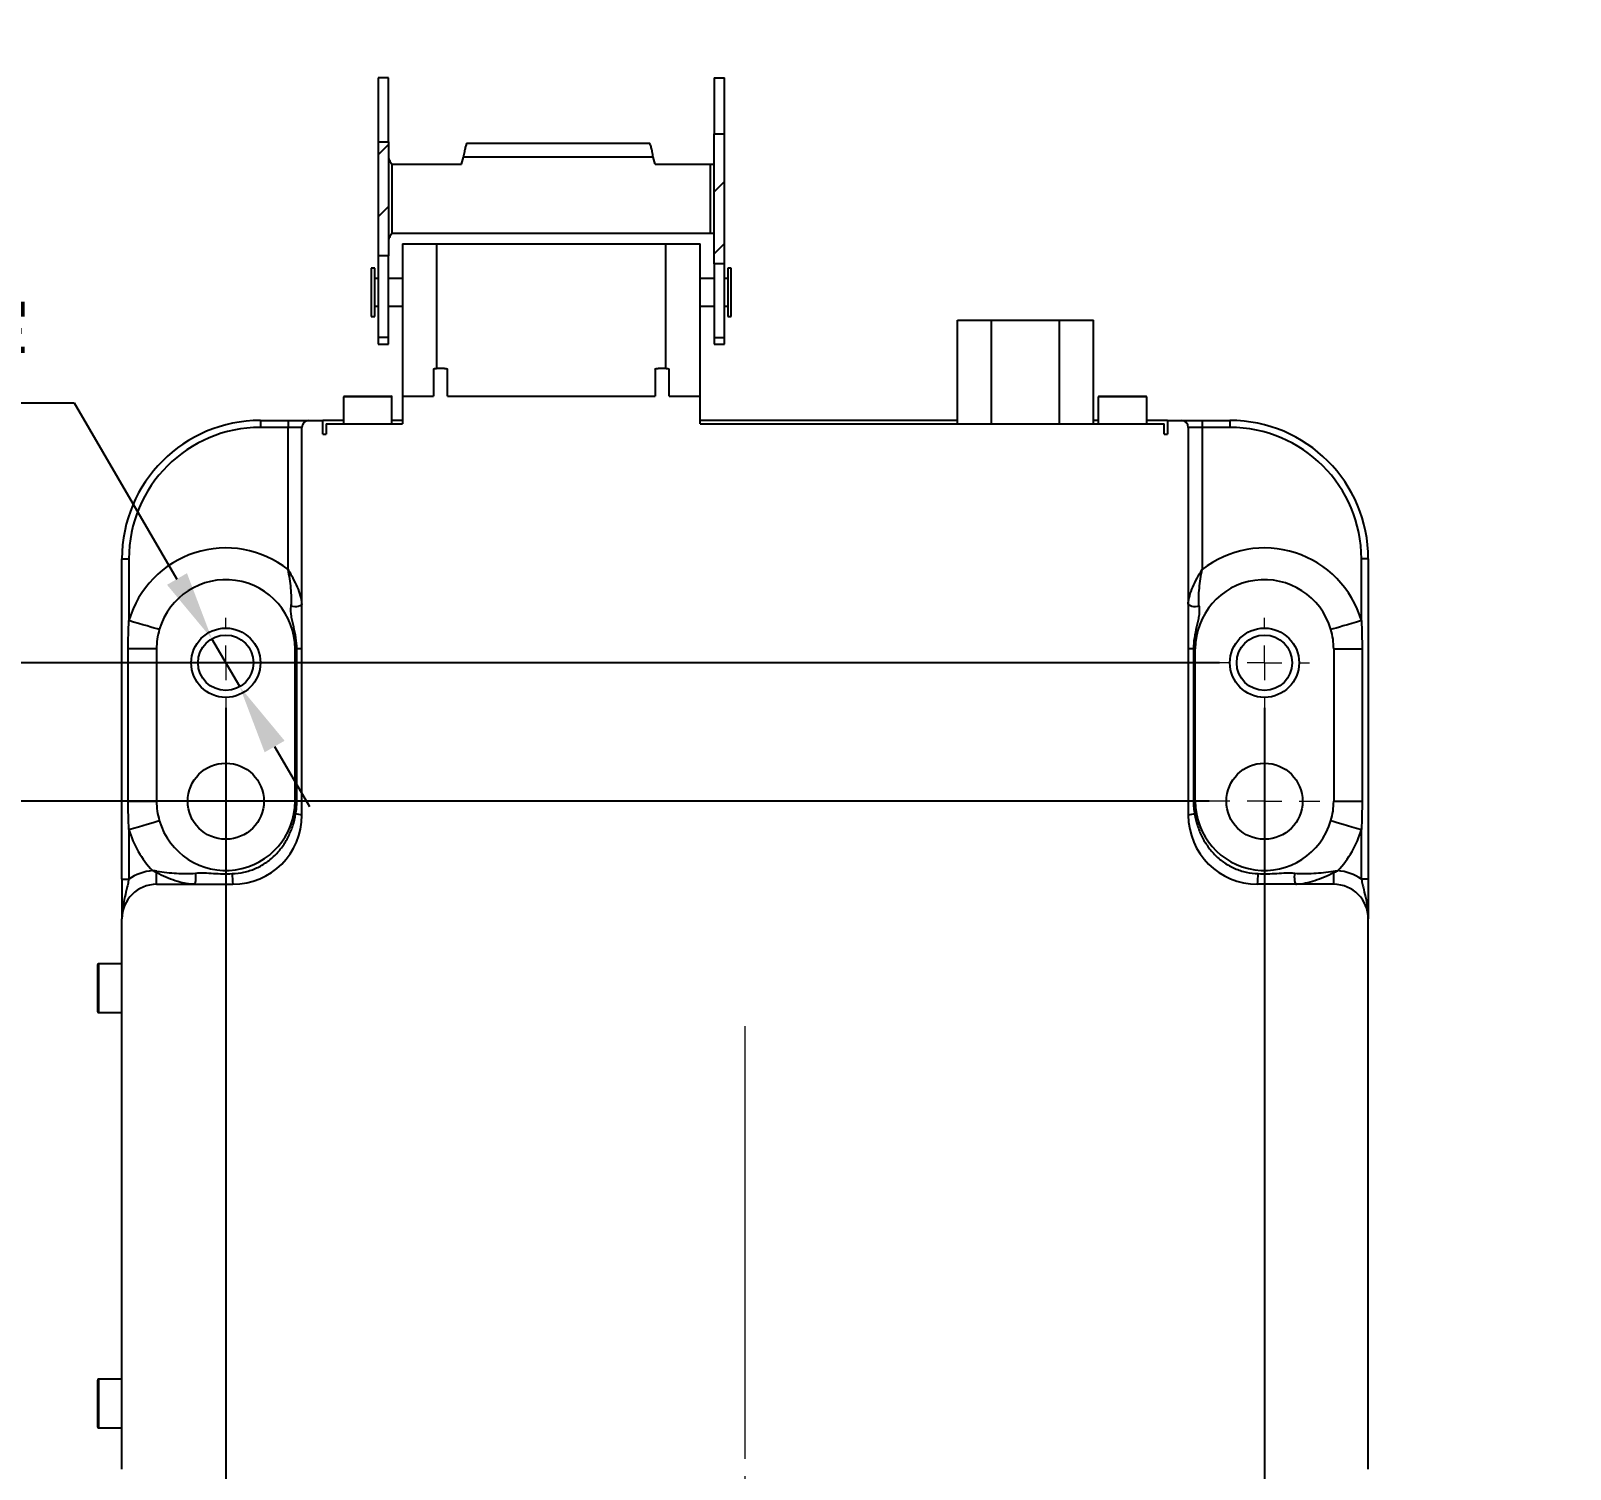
# Model space of a CAD drawing. Header units: inches. Extents: x 205 to 4949, y 179 to 2281.
# Drawn here: x 4439.1 to 4661.5, y 1083.8 to 1291.5 of the extents above; entities that cross this region are included whole.
import ezdxf

# ---------------------------------------------------------------- set-up
doc = ezdxf.new("R2010")
doc.units = ezdxf.units.IN
doc.header["$MEASUREMENT"] = 0
doc.layers.add('5', color=7, linetype='Continuous', lineweight=0)
doc.styles.get("Standard").update_dxf_attribs({"font": ''})
doc.styles.get('Standard').set_extended_font_data('SimSun')
doc.dimstyles.new('ISO-25', dxfattribs={"dimtxt": 2.5, "dimasz": 2.5, "dimexe": 1.25, "dimexo": 0.625, "dimtad": 1, "dimtxsty": 'Standard', "dimcen": 2.5, "dimadec": 0, "dimazin": 0, "dimtfac": 1, "dimtmove": 0, "dimatfit": 3, "dimfxl": 1, "dimarcsym": 0})
pattern_1 = [(45, (4272.553, 275.6115), (-4.490117, 4.490117), [])]

# ---------------------------------------------------------------- blocks, each defined once
blk = doc.blocks.new('*D60')
at = {"color": 0, "lineweight": -2}
for p, q in [((4400.64, 1397.06), (4405.11, 1406)), ((4396.18, 1388.11), (4382.11, 1359.92)), ((4355.44, 1306.49), (4377.65, 1350.98)), ((4308.26, 1306.49), (4355.44, 1306.49))]:
    blk.add_line(p, q, dxfattribs=at)
at = {"color": 0}
for points in [[(4399.15, 1397.8), (4402.13, 1396.31), (4396.18, 1388.11)], [(4379.14, 1350.23), (4376.15, 1351.72), (4382.11, 1359.92)]]:
    blk.add_solid(points, dxfattribs=at)
at = {"layer": 'Defpoints', "color": 0}
for p in [(4396.18, 1388.11), (4382.11, 1359.92)]:
    blk.add_point(p, dxfattribs=at)
at = {"color": 0, "insert": (4308.26, 1318.4), "char_height": 40, "attachment_point": 1}
blk.add_mtext('\\fSimSun|b1|i0|c134|p34;\\H0.25x;φ31.50', dxfattribs=at)
blk = doc.blocks.new('*D63')
at = {"color": 0, "lineweight": -2}
for p, q in [((4391.81, 1370.61), (4384.44, 1377.37)), ((4399.18, 1363.85), (4402.28, 1361.01)), ((4451.26, 1316.09), (4409.65, 1354.25)), ((4501.37, 1316.09), (4451.26, 1316.09))]:
    blk.add_line(p, q, dxfattribs=at)
at = {"color": 0}
for points in [[(4390.69, 1369.38), (4392.94, 1371.84), (4399.18, 1363.85)], [(4410.77, 1355.48), (4408.52, 1353.02), (4402.28, 1361.01)]]:
    blk.add_solid(points, dxfattribs=at)
at = {"layer": 'Defpoints', "color": 0}
for p in [(4399.18, 1363.85), (4402.28, 1361.01)]:
    blk.add_point(p, dxfattribs=at)
at = {"color": 0, "insert": (4452.79, 1327.61), "char_height": 40, "attachment_point": 1}
blk.add_mtext('{\\fSimSun|b1|i0|c134|p2;\\H0.25x;4-M5\\fSimSun|b0|i0|c134|p0;×\\fSimSun|b1|i0|c134|p2;8}', dxfattribs=at)
blk = doc.blocks.new('*D66')
at = {"color": 0, "lineweight": -2}
for p, q in [((4467.31, 1193.76), (4467.31, 988.13)), ((4617.31, 1193.76), (4617.31, 988.13)), ((4477.31, 990.13), (4607.31, 990.13))]:
    blk.add_line(p, q, dxfattribs=at)
at = {"color": 0}
for points in [[(4477.31, 991.8), (4477.31, 988.47), (4467.31, 990.13)], [(4607.31, 988.47), (4607.31, 991.8), (4617.31, 990.13)]]:
    blk.add_solid(points, dxfattribs=at)
at = {"layer": 'Defpoints', "color": 0}
for p in [(4467.31, 1193.76), (4617.31, 1193.76), (4617.31, 990.13)]:
    blk.add_point(p, dxfattribs=at)
at = {"color": 0, "insert": (4542.31, 1001.66), "char_height": 40, "attachment_point": 2}
blk.add_mtext('{\\fSimSun|b1|i0|c134|p2;\\H0.25x;150}', dxfattribs=at)
blk = doc.blocks.new('*D67')
at = {"color": 0, "lineweight": -2}
for p, q in [((4609.31, 1180.26), (4414.81, 1180.26)), ((4416.81, 1170.26), (4416.81, 1040.26)), ((4609.31, 1030.26), (4414.81, 1030.26))]:
    blk.add_line(p, q, dxfattribs=at)
at = {"color": 0}
for points in [[(4418.48, 1170.26), (4415.14, 1170.26), (4416.81, 1180.26)], [(4415.14, 1040.26), (4418.48, 1040.26), (4416.81, 1030.26)]]:
    blk.add_solid(points, dxfattribs=at)
at = {"layer": 'Defpoints', "color": 0}
for p in [(4609.31, 1180.26), (4416.81, 1030.26), (4609.31, 1030.26)]:
    blk.add_point(p, dxfattribs=at)
at = {"color": 0, "insert": (4405.29, 1105.26), "char_height": 40, "attachment_point": 2, "rotation": 90}
blk.add_mtext('{\\fSimSun|b1|i0|c134|p2;\\H0.25x;150}', dxfattribs=at)
blk = doc.blocks.new('*D68')
at = {"color": 0, "lineweight": -2}
for p, q in [((4610.81, 1200.26), (4390.81, 1200.26)), ((4392.81, 1190.26), (4392.81, 1090.26)), ((4484.81, 1080.26), (4390.81, 1080.26))]:
    blk.add_line(p, q, dxfattribs=at)
at = {"color": 0}
for points in [[(4394.48, 1190.26), (4391.14, 1190.26), (4392.81, 1200.26)], [(4391.14, 1090.26), (4394.48, 1090.26), (4392.81, 1080.26)]]:
    blk.add_solid(points, dxfattribs=at)
at = {"layer": 'Defpoints', "color": 0}
for p in [(4610.81, 1200.26), (4392.81, 1080.26), (4484.81, 1080.26)]:
    blk.add_point(p, dxfattribs=at)
at = {"color": 0, "insert": (4381.29, 1140.26), "char_height": 40, "attachment_point": 2, "rotation": 90}
blk.add_mtext('{\\fSimSun|b1|i0|c134|p2;\\H0.25x;120}', dxfattribs=at)
blk = doc.blocks.new('*D69')
at = {"color": 0, "lineweight": -2}
for p, q in [((4360.83, 1237.81), (4445.43, 1237.81)), ((4445.43, 1237.81), (4460.26, 1212.36)), ((4469.32, 1196.81), (4465.3, 1203.72)), ((4474.36, 1188.16), (4479.39, 1179.52))]:
    blk.add_line(p, q, dxfattribs=at)
at = {"color": 0}
for points in [[(4458.82, 1211.52), (4461.7, 1213.2), (4465.3, 1203.72)], [(4475.8, 1189), (4472.92, 1187.33), (4469.32, 1196.81)]]:
    blk.add_solid(points, dxfattribs=at)
at = {"layer": 'Defpoints', "color": 0}
for p in [(4465.3, 1203.72), (4469.32, 1196.81)]:
    blk.add_point(p, dxfattribs=at)
at = {"color": 0, "insert": (4360.83, 1252.35), "char_height": 40, "attachment_point": 1}
blk.add_mtext('{\\fSimSun|b1|i0|c134|p2;\\H0.25x;2-φ8H7 贯穿}', dxfattribs=at)
blk = doc.blocks.new('SW_CENTERMARKSYMBOL_3')
at = {"layer": '5', "color": 0}
for p, q in [((0, 2.5), (0, 28.75)), ((0, 0), (0, 1.25)), ((-2.5, 0), (-28.75, 0)), ((0, 0), (-1.25, 0)), ((0, 0), (0, -1.25)), ((0, 0), (1.25, 0)), ((2.5, 0), (28.75, 0)), ((0, -2.5), (0, -28.75))]:
    blk.add_line(p, q, dxfattribs=at)
blk = doc.blocks.new('SW_CENTERMARKSYMBOL_5')
at = {"layer": '5', "color": 0}
for p, q in [((0, 2.5), (0, 4)), ((0, 0), (0, 1.25)), ((-2.5, 0), (-4, 0)), ((0, 0), (-1.25, 0)), ((0, 0), (0, -1.25)), ((0, 0), (1.25, 0)), ((2.5, 0), (4, 0)), ((0, -2.5), (0, -4))]:
    blk.add_line(p, q, dxfattribs=at)
blk = doc.blocks.new('SW_CENTERMARKSYMBOL_6')
at = {"layer": '5', "color": 0}
for p, q in [((0, 2.5), (0, 3.25)), ((0, 0), (0, 1.25)), ((-2.5, 0), (-3.25, 0)), ((0, 0), (-1.25, 0)), ((0, 0), (0, -1.25)), ((0, 0), (1.25, 0)), ((2.5, 0), (3.25, 0)), ((0, -2.5), (0, -3.25))]:
    blk.add_line(p, q, dxfattribs=at)
blk = doc.blocks.new('SW_CENTERMARKSYMBOL_8')
at = {"layer": '5', "color": 0}
for p, q in [((0, 2.5), (0, 4)), ((0, 0), (0, 1.25)), ((-2.5, 0), (-4, 0)), ((0, 0), (-1.25, 0)), ((0, 0), (0, -1.25)), ((0, 0), (1.25, 0)), ((2.5, 0), (4, 0)), ((0, -2.5), (0, -4))]:
    blk.add_line(p, q, dxfattribs=at)
blk = doc.blocks.new('SW_CENTERMARKSYMBOL_9')
at = {"layer": '5', "color": 0}
for p, q in [((0, 2.5), (0, 3.25)), ((0, 0), (0, 1.25)), ((-2.5, 0), (-3.25, 0)), ((0, 0), (-1.25, 0)), ((0, 0), (0, -1.25)), ((0, 0), (1.25, 0)), ((2.5, 0), (3.25, 0)), ((0, -2.5), (0, -3.25))]:
    blk.add_line(p, q, dxfattribs=at)
blk = doc.blocks.new('SW_CENTERMARKSYMBOL_10')
at = {"layer": '5', "color": 0}
for p, q in [((0, 2.5), (0, 33.75)), ((0, 0), (0, 1.25)), ((-2.5, 0), (-33.75, 0)), ((0, 0), (-1.25, 0)), ((0, 0), (0, -1.25)), ((0, 0), (1.25, 0)), ((2.5, 0), (33.75, 0)), ((0, -2.5), (0, -33.75))]:
    blk.add_line(p, q, dxfattribs=at)
blk = doc.blocks.new('*D72')
at = {"color": 0, "lineweight": -2}
for p, q in [((4484.81, 1080.26), (4390.81, 1080.26)), ((4392.81, 1070.26), (4392.81, 1040.26)), ((4495.39, 1030.26), (4390.81, 1030.26))]:
    blk.add_line(p, q, dxfattribs=at)
at = {"color": 0}
for points in [[(4394.48, 1070.26), (4391.14, 1070.26), (4392.81, 1080.26)], [(4391.14, 1040.26), (4394.48, 1040.26), (4392.81, 1030.26)]]:
    blk.add_solid(points, dxfattribs=at)
at = {"layer": 'Defpoints', "color": 0}
for p in [(4484.81, 1080.26), (4392.81, 1030.26), (4495.39, 1030.26)]:
    blk.add_point(p, dxfattribs=at)
at = {"color": 0, "insert": (4386.29, 1055.26), "char_height": 40, "attachment_point": 5, "rotation": 90}
blk.add_mtext('{\\fSimSun|b1|i0|c134|p2;\\H0.25x;50}', dxfattribs=at)

msp = doc.modelspace()

# ---------------------------------------------------------------- hatches: boundary and pattern name
h = msp.add_hatch()
h.set_pattern_fill('ANSI31', color=256, scale=1.999995, style=0)
h.set_pattern_definition(pattern_1)
h.paths.add_polyline_path([(4539.3271, 1257.8683), (4539.3271, 1276.6639), (4537.8271, 1276.6639), (4537.8271, 1257.8683)], flags=0)
h = msp.add_hatch()
h.set_pattern_fill('ANSI31', color=256, scale=1.999995, style=0)
h.set_pattern_definition(pattern_1)
h.paths.add_polyline_path([(4489.2907, 1275.4881), (4489.2907, 1259.044), (4490.7907, 1259.044), (4490.7907, 1275.4881)], flags=0)

# ---------------------------------------------------------------- linework, layer by layer
for p, q in [((4490.7907, 1284.766), (4489.2907, 1284.766)), ((4489.2907, 1284.766), (4489.2907, 1275.4881)), ((4490.7907, 1275.4881), (4490.7907, 1284.766)), ((4537.8271, 1284.766), (4539.3271, 1284.766)), ((4537.8271, 1284.766), (4537.8271, 1276.6639)), ((4539.3271, 1276.6639), (4539.3271, 1284.766)), ((4537.8271, 1276.6639), (4539.3271, 1276.6639)), ((4537.8271, 1257.8683), (4537.8271, 1276.6639)), ((4539.3271, 1257.8683), (4539.3271, 1276.6639)), ((4489.2907, 1275.4881), (4490.7907, 1275.4881)), ((4489.2907, 1275.4881), (4489.2907, 1259.044)), ((4490.7907, 1275.4881), (4490.7907, 1259.044)), ((4528.4752, 1275.2843), (4502.1791, 1275.2843)), ((4491.3272, 1272.266), (4491.2907, 1272.2871)), ((4491.2907, 1272.2871), (4491.2907, 1262.245)), ((4491.3272, 1272.266), (4501.3272, 1272.266)), ((4501.3272, 1272.266), (4501.6181, 1273.2843)), ((4529.0362, 1273.2843), (4501.6181, 1273.2843)), ((4529.3271, 1272.266), (4529.0362, 1273.2843)), ((4529.3271, 1272.266), (4537.3271, 1272.266)), ((4537.3271, 1272.266), (4537.8271, 1272.266)), ((4537.3271, 1262.2661), (4537.3271, 1272.266)), ((4491.2907, 1262.245), (4491.3272, 1262.2661)), ((4537.3271, 1262.2661), (4491.3272, 1262.2661)), ((4492.809, 1260.7613), (4497.809, 1260.7613)), ((4492.809, 1260.7613), (4492.809, 1238.7613)), ((4497.809, 1260.7613), (4530.8089, 1260.7613)), ((4497.809, 1242.7613), (4497.809, 1260.7613)), ((4530.8089, 1260.7613), (4535.8089, 1260.7613)), ((4530.8089, 1260.7613), (4530.8089, 1242.7613)), ((4535.8089, 1238.7613), (4535.8089, 1260.7613)), ((4537.8271, 1262.2661), (4537.3271, 1262.2661)), ((4490.7907, 1259.044), (4489.2907, 1259.044)), ((4489.2907, 1259.044), (4489.2907, 1247.2661)), ((4490.7907, 1247.2661), (4490.7907, 1259.044)), ((4488.809, 1257.2613), (4488.309, 1257.2613)), ((4488.309, 1257.2613), (4488.309, 1250.2613)), ((4488.809, 1250.2613), (4488.809, 1257.2613)), ((4539.3271, 1257.8683), (4537.8271, 1257.8683)), ((4537.8271, 1257.8683), (4537.8271, 1247.2661)), ((4539.3271, 1247.2661), (4539.3271, 1257.8683)), ((4540.3088, 1257.2613), (4539.8088, 1257.2613)), ((4539.8088, 1257.2613), (4539.8088, 1253.7613)), ((4540.3088, 1253.7613), (4540.3088, 1257.2613)), ((4489.2907, 1255.7613), (4488.809, 1255.7613)), ((4492.809, 1255.7613), (4490.7907, 1255.7613)), ((4537.8271, 1255.7613), (4535.8089, 1255.7613)), ((4539.8088, 1255.7613), (4539.3271, 1255.7613)), ((4488.809, 1251.7613), (4489.2907, 1251.7613)), ((4490.7907, 1251.7613), (4492.809, 1251.7613)), ((4535.8089, 1251.7613), (4537.8271, 1251.7613)), ((4539.3271, 1251.7613), (4539.8088, 1251.7613)), ((4539.8088, 1253.7613), (4539.8088, 1250.2613)), ((4540.3088, 1250.2613), (4540.3088, 1253.7613)), ((4488.309, 1250.2613), (4488.809, 1250.2613)), ((4539.8088, 1250.2613), (4540.3088, 1250.2613)), ((4572.9938, 1234.7613), (4572.9938, 1249.7613)), ((4572.9938, 1249.7613), (4577.9013, 1249.7613)), ((4577.9013, 1234.7613), (4577.9013, 1249.7613)), ((4577.9013, 1249.7613), (4587.7162, 1249.7613)), ((4587.7162, 1234.7613), (4587.7162, 1249.7613)), ((4587.7162, 1249.7613), (4592.6237, 1249.7613)), ((4592.6237, 1234.7613), (4592.6237, 1249.7613)), ((4489.2907, 1247.2661), (4489.2907, 1246.2613)), ((4490.7907, 1247.2661), (4489.2907, 1247.2661)), ((4490.7907, 1246.2613), (4490.7907, 1247.2661)), ((4537.8271, 1247.2661), (4537.8271, 1246.2613)), ((4537.8271, 1247.2661), (4539.3271, 1247.2661)), ((4539.3271, 1246.2613), (4539.3271, 1247.2661)), ((4489.2907, 1246.2613), (4490.7907, 1246.2613)), ((4537.8271, 1246.2613), (4539.3271, 1246.2613)), ((4498.8899, 1242.7613), (4497.728, 1242.7613)), ((4530.8898, 1242.7613), (4529.7279, 1242.7613)), ((4497.2953, 1242.6613), (4497.2953, 1238.7613)), ((4499.3226, 1238.7613), (4499.3226, 1242.6613)), ((4529.2952, 1242.6613), (4529.2952, 1238.7613)), ((4531.3225, 1238.7613), (4531.3225, 1242.6613)), ((4484.309, 1238.6613), (4484.309, 1234.7613)), ((4491.309, 1238.6613), (4484.309, 1238.6613)), ((4484.409, 1238.7613), (4491.209, 1238.7613)), ((4491.309, 1234.7613), (4491.309, 1238.6613)), ((4492.809, 1238.7613), (4492.809, 1234.7613)), ((4492.809, 1238.7613), (4497.2953, 1238.7613)), ((4499.3226, 1238.7613), (4529.2952, 1238.7613)), ((4531.3225, 1238.7613), (4535.8089, 1238.7613)), ((4535.8089, 1234.7613), (4535.8089, 1238.7613)), ((4593.3087, 1238.6613), (4593.3087, 1234.7613)), ((4600.3087, 1238.6613), (4593.3087, 1238.6613)), ((4593.4087, 1238.7613), (4600.2087, 1238.7613)), ((4600.3087, 1234.7613), (4600.3087, 1238.6613)), ((4472.309, 1235.2613), (4476.309, 1235.2613)), ((4472.309, 1235.2613), (4472.309, 1234.2613)), ((4476.309, 1234.2613), (4472.309, 1234.2613)), ((4476.309, 1235.2613), (4479.309, 1235.2613)), ((4476.309, 1235.2613), (4476.309, 1234.2613)), ((4478.309, 1234.2613), (4476.309, 1234.2613)), ((4476.309, 1213.7353), (4476.309, 1234.2613)), ((4478.309, 1178.2615), (4478.309, 1234.2613)), ((4479.309, 1235.2613), (4481.309, 1235.2613)), ((4481.309, 1233.2613), (4481.309, 1235.2613)), ((4484.309, 1235.2613), (4481.309, 1235.2613)), ((4481.809, 1234.7613), (4481.809, 1233.2613)), ((4481.809, 1234.7613), (4492.809, 1234.7613)), ((4492.809, 1235.2613), (4491.309, 1235.2613)), ((4572.9938, 1235.2613), (4535.8089, 1235.2613)), ((4535.8089, 1234.7613), (4602.8087, 1234.7613)), ((4593.3087, 1235.2613), (4592.6237, 1235.2613)), ((4603.3087, 1235.2613), (4600.3087, 1235.2613)), ((4602.8087, 1233.2613), (4602.8087, 1234.7613)), ((4603.3087, 1235.2613), (4605.3087, 1235.2613)), ((4603.3087, 1235.2613), (4603.3087, 1233.2613)), ((4605.3087, 1235.2613), (4608.3087, 1235.2613)), ((4606.3087, 1234.2613), (4606.3087, 1178.2615)), ((4608.3087, 1234.2613), (4606.3087, 1234.2613)), ((4608.3087, 1235.2613), (4612.3087, 1235.2613)), ((4608.3087, 1235.2613), (4608.3087, 1234.2613)), ((4608.3087, 1234.2613), (4608.3087, 1213.7353)), ((4612.3087, 1234.2613), (4608.3087, 1234.2613)), ((4612.3087, 1235.2613), (4612.3087, 1234.2613)), ((4481.309, 1233.2613), (4481.809, 1233.2613)), ((4602.8087, 1233.2613), (4603.3087, 1233.2613)), ((4452.3091, 1169.0061), (4452.3091, 1215.2614)), ((4452.3091, 1215.2614), (4453.3091, 1215.2614)), ((4453.3091, 1215.2614), (4453.3091, 1206.342)), ((4631.3086, 1206.342), (4631.3086, 1215.2614)), ((4632.3086, 1215.2614), (4631.3086, 1215.2614)), ((4632.3086, 1215.2614), (4632.3086, 1169.0061)), ((4453.2098, 1180.2615), (4453.2098, 1202.2614)), ((4457.3091, 1202.2614), (4453.2098, 1202.2614)), ((4457.3091, 1202.2614), (4457.3091, 1180.2615)), ((4477.309, 1180.2615), (4477.309, 1202.2614)), ((4477.309, 1202.2614), (4477.5669, 1202.2614)), ((4478.309, 1202.2614), (4477.5669, 1202.2614)), ((4477.5669, 1180.2615), (4477.5669, 1202.2614)), ((4607.0507, 1202.2614), (4606.3087, 1202.2614)), ((4607.0507, 1202.2614), (4607.0507, 1180.2615)), ((4607.0507, 1202.2614), (4607.3087, 1202.2614)), ((4607.3087, 1180.2615), (4607.3087, 1202.2614)), ((4627.3086, 1202.2614), (4627.3086, 1180.2615)), ((4627.3086, 1202.2614), (4631.4078, 1202.2614)), ((4631.4078, 1202.2614), (4631.4078, 1180.2615)), ((4453.2098, 1180.2615), (4457.3091, 1180.2615)), ((4477.5669, 1180.2615), (4477.309, 1180.2615)), ((4478.309, 1180.2615), (4477.5669, 1180.2615)), ((4607.0507, 1180.2615), (4606.3087, 1180.2615)), ((4607.0507, 1180.2615), (4607.3087, 1180.2615)), ((4627.3086, 1180.2615), (4631.4078, 1180.2615)), ((4453.3091, 1176.1809), (4453.3091, 1169.0061)), ((4631.3086, 1169.0061), (4631.3086, 1176.1809)), ((4457.3091, 1168.2615), (4457.3091, 1169.937)), ((4627.3086, 1168.2615), (4627.3086, 1169.937)), ((4452.3091, 1169.0061), (4453.3091, 1169.0061)), ((4457.3091, 1168.2615), (4468.309, 1168.2615)), ((4627.3086, 1168.2615), (4616.3087, 1168.2615)), ((4632.3086, 1169.0061), (4631.3086, 1169.0061)), ((4452.3091, 1083.7775), (4452.3091, 1163.2615)), ((4632.3086, 1083.7775), (4632.3086, 1163.2615)), ((4448.8091, 1149.8616), (4448.8091, 1156.6615)), ((4452.3091, 1156.7615), (4448.9091, 1156.7615)), ((4448.9091, 1156.7615), (4448.9091, 1149.7616)), ((4448.9091, 1149.7616), (4452.3091, 1149.7616)), ((4448.8091, 1089.8617), (4448.8091, 1096.6617)), ((4452.3091, 1096.7617), (4448.9091, 1096.7617)), ((4448.9091, 1096.7617), (4448.9091, 1089.7617)), ((4448.9091, 1089.7617), (4452.3091, 1089.7617))]:
    msp.add_line(p, q)
at = {"flags": 128}
for points in [[(4478.309, 1208.7797), (4478.2728, 1208.664), (4478.167, 1208.5568), (4477.999, 1208.4656), (4477.7812, 1208.3972), (4477.5292, 1208.3564), (4477.2613, 1208.3463), (4476.9968, 1208.3675), (4476.7549, 1208.4185)], [(4607.8628, 1208.4185), (4607.6209, 1208.3675), (4607.3564, 1208.3463), (4607.0885, 1208.3564), (4606.8365, 1208.3972), (4606.6187, 1208.4656), (4606.4507, 1208.5568), (4606.3448, 1208.664), (4606.3087, 1208.7797)], [(4457.7086, 1205.0597), (4457.3852, 1205.154), (4456.9764, 1205.2731), (4456.4907, 1205.4147), (4455.9383, 1205.5757), (4455.3308, 1205.7528), (4454.6809, 1205.9422), (4454.0022, 1206.14), (4453.3091, 1206.342)], [(4631.3086, 1206.342), (4630.6154, 1206.14), (4629.9368, 1205.9422), (4629.2869, 1205.7528), (4628.6794, 1205.5757), (4628.127, 1205.4147), (4627.6413, 1205.2731), (4627.2325, 1205.154), (4626.9091, 1205.0597)], [(4453.3091, 1176.1809), (4454.0022, 1176.3829), (4454.6809, 1176.5807), (4455.3308, 1176.7701), (4455.9383, 1176.9472), (4456.4907, 1177.1082), (4456.9764, 1177.2498), (4457.3852, 1177.3689), (4457.7086, 1177.4632)], [(4626.9091, 1177.4632), (4627.2325, 1177.3689), (4627.6413, 1177.2498), (4628.127, 1177.1082), (4628.6794, 1176.9472), (4629.2869, 1176.7701), (4629.9368, 1176.5807), (4630.6154, 1176.3829), (4631.3086, 1176.1809)], [(4462.6736, 1168.2615), (4462.7626, 1168.3), (4462.8447, 1168.4124), (4462.9137, 1168.5902), (4462.9642, 1168.8196), (4462.9924, 1169.0831), (4462.996, 1169.3602), (4462.9748, 1169.6298), (4462.9304, 1169.871)], [(4621.6873, 1169.871), (4621.6429, 1169.6298), (4621.6217, 1169.3602), (4621.6253, 1169.0831), (4621.6535, 1168.8196), (4621.704, 1168.5902), (4621.773, 1168.4124), (4621.8551, 1168.3), (4621.9441, 1168.2615)]]:
    msp.add_lwpolyline(points, dxfattribs=at)
for centre, radius in [((4467.309, 1200.2614), 5), ((4617.3086, 1200.2614), 5), ((4467.309, 1200.2614), 4), ((4617.3086, 1200.2614), 4), ((4467.309, 1180.2615), 5.5), ((4617.3086, 1180.2615), 5.5)]:
    msp.add_circle(centre, radius)
for centre, radius, start, end in [((4484.409, 1238.6613), 0.1, 90, 180), ((4491.209, 1238.6613), 0.1, 0, 90), ((4593.4087, 1238.6613), 0.1, 90, 180), ((4600.2087, 1238.6613), 0.1, 0, 90), ((4472.309, 1215.2614), 19.9999, 90, 180), ((4472.309, 1215.2614), 19, 90, 180), ((4479.309, 1234.2613), 1, 90, 180), ((4605.3087, 1234.2613), 1, 0, 90), ((4612.3087, 1215.2614), 19.9999, 0, 90), ((4612.3087, 1215.2614), 19, 0, 90), ((4467.309, 1202.2614), 14.5825, 51.889876, 163.750005), ((4617.3086, 1202.2614), 14.5825, 16.249995, 128.110124), ((4467.309, 1202.2614), 10, 0, 163.750005), ((4617.3086, 1202.2614), 10, 16.249995, 180), ((4467.309, 1202.2614), 10, 163.750005, 180), ((4617.3086, 1202.2614), 10, 0, 16.249995), ((4467.309, 1180.2615), 10, 180, 196.249995), ((4467.309, 1180.2615), 10, 196.249995, 0), ((4468.2874, 1122.2347), 56.916, 79.858691, 80.79145), ((4616.3302, 1122.2347), 56.916, 99.20855, 100.141309), ((4617.3086, 1180.2615), 10, 180, 343.750005), ((4617.3086, 1180.2615), 10, 343.750005, 0), ((4467.309, 1180.2615), 14.5825, 196.249995, 223.429317), ((4468.309, 1178.2615), 10, 270, 0), ((4616.3087, 1178.2615), 10, 180, 270), ((4617.3086, 1180.2615), 14.5825, 316.570683, 343.750005), ((4457.3091, 1163.2615), 7, 94.836611, 124.849905), ((4434.1112, 1176.0634), 23.9932, 345.20648, 345.749641), ((4482.8621, 1169.7145), 14.6254, 179.664418, 185.70141), ((4601.7556, 1169.7145), 14.6254, 354.29859, 0.335582), ((4650.5065, 1176.0634), 23.9932, 194.250359, 194.79352), ((4627.3086, 1163.2615), 7, 55.150095, 85.163389), ((4457.3091, 1163.2615), 5, 90, 180), ((4627.3086, 1163.2615), 5, 0, 90), ((4448.9091, 1156.6615), 0.1, 90, 180), ((4448.9091, 1149.8616), 0.1, 180, 270), ((4448.9091, 1096.6617), 0.1, 90, 180), ((4448.9091, 1089.8617), 0.1, 180, 270)]:
    msp.add_arc(centre, radius, start, end)
for points, knots in [([(4502.1791, 1275.2843), (4502.1324, 1275.2843), (4502.0856, 1275.2322), (4501.9921, 1275.0319), (4501.9454, 1274.8836), (4501.8519, 1274.5134), (4501.8051, 1274.2915), (4501.7116, 1273.8078), (4501.6649, 1273.5461), (4501.6181, 1273.2843)], [0, 0, 0, 0, 0.25, 0.25, 0.5, 0.5, 0.75, 0.75, 1, 1, 1, 1]), ([(4529.0362, 1273.2843), (4528.9894, 1273.5461), (4528.9427, 1273.8078), (4528.8492, 1274.2915), (4528.8024, 1274.5134), (4528.7089, 1274.8836), (4528.6622, 1275.0319), (4528.5687, 1275.2322), (4528.522, 1275.2843), (4528.4752, 1275.2843)], [0, 0, 0, 0, 0.25, 0.25, 0.5, 0.5, 0.75, 0.75, 1, 1, 1, 1]), ([(4490.7907, 1273.4207), (4490.7907, 1273.3255), (4490.8037, 1273.232), (4490.8535, 1273.0438), (4490.891, 1272.9483), (4491.0291, 1272.6663), (4491.1588, 1272.4776), (4491.2907, 1272.2871)], [0, 0, 0, 0, 0.25, 0.25, 0.5, 0.5, 1, 1, 1, 1]), ([(4491.2907, 1262.245), (4491.2247, 1262.1498), (4491.16, 1262.0563), (4491.0395, 1261.8681), (4490.9834, 1261.7726), (4490.8452, 1261.4905), (4490.7907, 1261.3018), (4490.7907, 1261.1114)], [0, 0, 0, 0, 0.25, 0.25, 0.5, 0.5, 1, 1, 1, 1]), ([(4497.2953, 1242.6613), (4497.2953, 1242.6812), (4497.3138, 1242.6953), (4497.3474, 1242.7147), (4497.3657, 1242.7215), (4497.4214, 1242.7384), (4497.4593, 1242.7449), (4497.5736, 1242.7592), (4497.651, 1242.7613), (4497.728, 1242.7613)], [0, 0, 0, 0, 0.125, 0.125, 0.25, 0.25, 0.5, 0.5, 1, 1, 1, 1]), ([(4498.8899, 1242.7613), (4498.9671, 1242.7613), (4499.0443, 1242.7592), (4499.1593, 1242.7448), (4499.1975, 1242.7382), (4499.2529, 1242.7212), (4499.2711, 1242.7145), (4499.3046, 1242.695), (4499.3226, 1242.6806), (4499.3226, 1242.6613)], [0, 0, 0, 0, 0.5, 0.5, 0.75, 0.75, 0.875, 0.875, 1, 1, 1, 1]), ([(4529.2952, 1242.6613), (4529.2952, 1242.6812), (4529.3137, 1242.6953), (4529.3473, 1242.7147), (4529.3656, 1242.7215), (4529.4213, 1242.7384), (4529.4592, 1242.7449), (4529.5735, 1242.7592), (4529.6509, 1242.7613), (4529.7279, 1242.7613)], [0, 0, 0, 0, 0.125, 0.125, 0.25, 0.25, 0.5, 0.5, 1, 1, 1, 1]), ([(4530.8898, 1242.7613), (4530.967, 1242.7613), (4531.0443, 1242.7592), (4531.1592, 1242.7448), (4531.1974, 1242.7382), (4531.2528, 1242.7212), (4531.271, 1242.7145), (4531.3045, 1242.695), (4531.3225, 1242.6806), (4531.3225, 1242.6613)], [0, 0, 0, 0, 0.5, 0.5, 0.75, 0.75, 0.875, 0.875, 1, 1, 1, 1]), ([(4476.7549, 1208.4185), (4476.7819, 1208.619), (4476.7959, 1208.8274), (4476.8097, 1209.253), (4476.8091, 1209.4711), (4476.7917, 1210.1268), (4476.7597, 1210.5688), (4476.6695, 1211.4609), (4476.6108, 1211.9111), (4476.473, 1212.8206), (4476.3938, 1213.2788), (4476.309, 1213.7353)], [0, 0, 0, 0, 0.125, 0.125, 0.25, 0.25, 0.5, 0.5, 0.75, 0.75, 1, 1, 1, 1]), ([(4478.309, 1208.7797), (4478.309, 1208.9579), (4478.2878, 1209.1465), (4478.2183, 1209.5365), (4478.1693, 1209.7395), (4477.9933, 1210.3516), (4477.838, 1210.7663), (4477.473, 1211.6092), (4477.2628, 1212.0366), (4476.9216, 1212.6754), (4476.8034, 1212.8884), (4476.5603, 1213.3131), (4476.435, 1213.5258), (4476.309, 1213.7353)], [0, 0, 0, 0, 0.125, 0.125, 0.25, 0.25, 0.5, 0.5, 0.75, 0.75, 0.875, 0.875, 1, 1, 1, 1]), ([(4606.3087, 1208.7797), (4606.3087, 1208.9584), (4606.3301, 1209.1481), (4606.4004, 1209.5414), (4606.4497, 1209.7445), (4606.6253, 1210.354), (4606.78, 1210.7668), (4607.1432, 1211.6059), (4607.3538, 1212.0345), (4607.8091, 1212.887), (4608.0551, 1213.3134), (4608.3087, 1213.7353)], [0, 0, 0, 0, 0.125, 0.125, 0.25, 0.25, 0.5, 0.5, 0.75, 0.75, 1, 1, 1, 1]), ([(4607.8628, 1208.4185), (4607.8358, 1208.6185), (4607.8218, 1208.8267), (4607.808, 1209.2523), (4607.8086, 1209.4692), (4607.8258, 1210.1229), (4607.8577, 1210.5654), (4607.9483, 1211.4619), (4608.0077, 1211.9168), (4608.1453, 1212.8246), (4608.2239, 1213.2792), (4608.3087, 1213.7353)], [0, 0, 0, 0, 0.125, 0.125, 0.25, 0.25, 0.5, 0.5, 0.75, 0.75, 1, 1, 1, 1]), ([(4477.5669, 1202.2614), (4477.5669, 1202.8031), (4477.5175, 1203.3416), (4477.3498, 1204.4105), (4477.2328, 1204.9356), (4477.0516, 1205.7109), (4476.9905, 1205.9673), (4476.8781, 1206.4773), (4476.8266, 1206.7331), (4476.7123, 1207.4788), (4476.6915, 1207.9488), (4476.7549, 1208.4185)], [0, 0, 0, 0, 0.25, 0.25, 0.5, 0.5, 0.625, 0.625, 0.75, 0.75, 1, 1, 1, 1]), ([(4607.8628, 1208.4185), (4607.8943, 1208.1851), (4607.9057, 1207.9491), (4607.8919, 1207.4697), (4607.8669, 1207.2281), (4607.7914, 1206.7354), (4607.7409, 1206.4836), (4607.628, 1205.9708), (4607.5661, 1205.7112), (4607.383, 1204.9272), (4607.2663, 1204.4019), (4607.1002, 1203.3404), (4607.0507, 1202.8044), (4607.0507, 1202.2614)], [0, 0, 0, 0, 0.125, 0.125, 0.25, 0.25, 0.375, 0.375, 0.5, 0.5, 0.75, 0.75, 1, 1, 1, 1]), ([(4468.2369, 1169.8001), (4468.8103, 1169.8216), (4469.3744, 1169.8927), (4470.2062, 1170.0752), (4470.481, 1170.1488), (4471.0258, 1170.3225), (4471.2968, 1170.4231), (4472.0844, 1170.759), (4472.5813, 1171.0291), (4473.286, 1171.5014), (4473.514, 1171.6701), (4473.9563, 1172.0301), (4474.1715, 1172.2225), (4474.7825, 1172.8209), (4475.1481, 1173.2503), (4475.804, 1174.1644), (4476.0942, 1174.6491), (4476.6019, 1175.6732), (4476.8149, 1176.2038), (4477.1633, 1177.2953), (4477.2971, 1177.8516), (4477.3956, 1178.4172)], [0, 0, 0, 0, 0.125, 0.125, 0.1875, 0.1875, 0.25, 0.25, 0.375, 0.375, 0.4375, 0.4375, 0.5, 0.5, 0.625, 0.625, 0.75, 0.75, 0.875, 0.875, 1, 1, 1, 1]), ([(4477.3956, 1178.4172), (4477.4487, 1178.7223), (4477.492, 1179.0283), (4477.5512, 1179.6429), (4477.5669, 1179.9514), (4477.5669, 1180.2615)], [0, 0, 0, 0, 0.5, 0.5, 1, 1, 1, 1]), ([(4607.0507, 1180.2615), (4607.0507, 1179.9514), (4607.0665, 1179.6429), (4607.1257, 1179.0283), (4607.1689, 1178.7223), (4607.2221, 1178.4172)], [0, 0, 0, 0, 0.5, 0.5, 1, 1, 1, 1]), ([(4607.2221, 1178.4172), (4607.3205, 1177.8519), (4607.4537, 1177.2988), (4607.7977, 1176.2184), (4608.0085, 1175.69), (4608.5146, 1174.6648), (4608.8042, 1174.1794), (4609.4585, 1173.2641), (4609.8232, 1172.834), (4610.433, 1172.2347), (4610.6479, 1172.0419), (4611.0896, 1171.6809), (4611.3174, 1171.5117), (4612.0212, 1171.038), (4612.5176, 1170.7669), (4613.3044, 1170.4296), (4613.5749, 1170.3285), (4614.1208, 1170.1533), (4614.397, 1170.0788), (4615.2347, 1169.8937), (4615.807, 1169.8217), (4616.3807, 1169.8001)], [0, 0, 0, 0, 0.125, 0.125, 0.25, 0.25, 0.375, 0.375, 0.5, 0.5, 0.5625, 0.5625, 0.625, 0.625, 0.75, 0.75, 0.8125, 0.8125, 0.875, 0.875, 1, 1, 1, 1]), ([(4457.3091, 1169.937), (4457.2204, 1169.9838), (4457.1313, 1170.03), (4457.0418, 1170.0756), (4456.9954, 1170.0992), (4456.9489, 1170.1227), (4456.9024, 1170.146), (4456.8765, 1170.159), (4456.8506, 1170.1718), (4456.8246, 1170.1847), (4456.8099, 1170.192), (4456.7951, 1170.1993), (4456.7803, 1170.2066), (4456.7646, 1170.2142), (4456.7489, 1170.2219), (4456.7332, 1170.2296), (4456.7284, 1170.2319), (4456.7236, 1170.2342), (4456.7189, 1170.2366)], [0, 0, 0, 0, 0.000301615068, 0.000301615068, 0.000301615068, 0.000457893482, 0.000457893482, 0.000457893482, 0.000544698908, 0.000544698908, 0.000544698908, 0.000594180547, 0.000594180547, 0.000594180547, 0.000646531309, 0.000646531309, 0.000646531309, 0.000662514472, 0.000662514472, 0.000662514472, 0.000662514472]), ([(4462.6736, 1168.2615), (4462.4635, 1168.2615), (4462.2477, 1168.2766), (4461.8091, 1168.3278), (4461.5863, 1168.3644), (4460.9188, 1168.4988), (4460.4715, 1168.6216), (4459.5703, 1168.9198), (4459.1138, 1169.0969), (4458.209, 1169.4896), (4457.7593, 1169.7055), (4457.3091, 1169.937)], [0, 0, 0, 0, 0.125, 0.125, 0.25, 0.25, 0.5, 0.5, 0.75, 0.75, 1, 1, 1, 1]), ([(4457.3661, 1170.1572), (4457.841, 1170.0868), (4458.3142, 1170.0244), (4459.2586, 1169.9203), (4459.7307, 1169.8785), (4460.6629, 1169.8211), (4461.1243, 1169.8052), (4462.0368, 1169.8067), (4462.4887, 1169.8223), (4462.9304, 1169.871)], [0, 0, 0, 0, 0.25, 0.25, 0.5, 0.5, 0.75, 0.75, 1, 1, 1, 1]), ([(4462.9304, 1169.871), (4463.3497, 1169.9173), (4463.7728, 1169.923), (4464.6341, 1169.8983), (4465.0722, 1169.869), (4465.9627, 1169.8171), (4466.4168, 1169.7947), (4467.3272, 1169.7777), (4467.7822, 1169.783), (4468.2369, 1169.8001)], [0, 0, 0, 0, 0.25, 0.25, 0.5, 0.5, 0.75, 0.75, 1, 1, 1, 1]), ([(4616.3807, 1169.8001), (4616.8351, 1169.7831), (4617.2874, 1169.7778), (4618.1884, 1169.7943), (4618.6371, 1169.8161), (4619.5303, 1169.868), (4619.9774, 1169.8981), (4620.8466, 1169.9231), (4621.27, 1169.9171), (4621.6873, 1169.871)], [0, 0, 0, 0, 0.25, 0.25, 0.5, 0.5, 0.75, 0.75, 1, 1, 1, 1]), ([(4621.6873, 1169.871), (4622.129, 1169.8223), (4622.5809, 1169.8067), (4623.4934, 1169.8052), (4623.9548, 1169.8211), (4624.887, 1169.8785), (4625.3591, 1169.9203), (4626.3035, 1170.0244), (4626.7767, 1170.0868), (4627.2516, 1170.1572)], [0, 0, 0, 0, 0.25, 0.25, 0.5, 0.5, 0.75, 0.75, 1, 1, 1, 1]), ([(4627.3086, 1169.937), (4626.8581, 1169.7054), (4626.4082, 1169.4893), (4625.5028, 1169.0965), (4625.046, 1168.9193), (4624.1452, 1168.6213), (4623.6984, 1168.4987), (4622.8103, 1168.3198), (4622.3647, 1168.2615), (4621.9441, 1168.2615)], [0, 0, 0, 0, 0.25, 0.25, 0.5, 0.5, 0.75, 0.75, 1, 1, 1, 1]), ([(4627.3086, 1169.937), (4627.3973, 1169.9838), (4627.4864, 1170.03), (4627.5759, 1170.0756), (4627.6223, 1170.0992), (4627.6687, 1170.1227), (4627.7153, 1170.146), (4627.7412, 1170.159), (4627.7671, 1170.1718), (4627.793, 1170.1847), (4627.8078, 1170.192), (4627.8226, 1170.1993), (4627.8374, 1170.2066), (4627.8531, 1170.2142), (4627.8688, 1170.2219), (4627.8845, 1170.2296), (4627.8892, 1170.2319), (4627.894, 1170.2342), (4627.8988, 1170.2366)], [0, 0, 0, 0, 0.000301615068, 0.000301615068, 0.000301615068, 0.000457893482, 0.000457893482, 0.000457893482, 0.000544698908, 0.000544698908, 0.000544698908, 0.000594180547, 0.000594180547, 0.000594180547, 0.000646531309, 0.000646531309, 0.000646531309, 0.000662514472, 0.000662514472, 0.000662514472, 0.000662514472]), ([(4452.3091, 1169.0061), (4452.3091, 1168.727), (4452.3091, 1168.452), (4452.3091, 1167.9088), (4452.3091, 1167.6392), (4452.3091, 1166.8493), (4452.3091, 1166.3563), (4452.3091, 1165.413), (4452.3091, 1164.9629), (4452.3091, 1164.0974), (4452.3091, 1163.6783), (4452.3091, 1163.2615)], [0, 0, 0, 0, 0.125, 0.125, 0.25, 0.25, 0.5, 0.5, 0.75, 0.75, 1, 1, 1, 1]), ([(4453.3091, 1169.0061), (4453.2575, 1168.7502), (4453.2034, 1168.4981), (4453.0914, 1167.9989), (4453.0335, 1167.7511), (4452.8604, 1167.0202), (4452.7455, 1166.5475), (4452.5441, 1165.6064), (4452.4583, 1165.1385), (4452.3409, 1164.2023), (4452.3091, 1163.7315), (4452.3091, 1163.2615)], [0, 0, 0, 0, 0.125, 0.125, 0.25, 0.25, 0.5, 0.5, 0.75, 0.75, 1, 1, 1, 1]), ([(4631.3086, 1169.0061), (4631.3602, 1168.7502), (4631.4143, 1168.4981), (4631.5262, 1167.9989), (4631.5842, 1167.7511), (4631.7573, 1167.0202), (4631.8722, 1166.5475), (4632.0736, 1165.6064), (4632.1594, 1165.1385), (4632.2768, 1164.2023), (4632.3086, 1163.7315), (4632.3086, 1163.2615)], [0, 0, 0, 0, 0.125, 0.125, 0.25, 0.25, 0.5, 0.5, 0.75, 0.75, 1, 1, 1, 1]), ([(4632.3086, 1169.0061), (4632.3086, 1168.727), (4632.3086, 1168.452), (4632.3086, 1167.9088), (4632.3086, 1167.6392), (4632.3086, 1166.8493), (4632.3086, 1166.3563), (4632.3086, 1165.413), (4632.3086, 1164.9629), (4632.3086, 1164.0974), (4632.3086, 1163.6783), (4632.3086, 1163.2615)], [0, 0, 0, 0, 0.125, 0.125, 0.25, 0.25, 0.5, 0.5, 0.75, 0.75, 1, 1, 1, 1])]:
    msp.add_open_spline(points, degree=3, knots=knots)
for points in [[(4453.2098, 1202.2614), (4453.2098, 1203.6222), (4453.243, 1204.9828), (4453.3091, 1206.342)], [(4631.3086, 1206.342), (4631.3746, 1204.9827), (4631.4078, 1203.6224), (4631.4078, 1202.2614)], [(4453.3091, 1176.1809), (4453.243, 1177.5401), (4453.2098, 1178.9006), (4453.2098, 1180.2615)], [(4631.4078, 1180.2615), (4631.4078, 1178.9006), (4631.3746, 1177.5401), (4631.3086, 1176.1809)], [(4457.3661, 1170.1572), (4457.1512, 1170.1891), (4456.9353, 1170.2153), (4456.7189, 1170.2366)], [(4627.2516, 1170.1572), (4627.4665, 1170.1891), (4627.6824, 1170.2153), (4627.8988, 1170.2366)]]:
    msp.add_open_spline(points, degree=3)

# ---------------------------------------------------------------- block references
at = {"xscale": 1.99999488, "yscale": 1.99999488, "zscale": 1.99999488}
for name, p in [('SW_CENTERMARKSYMBOL_6', (4467.309, 1200.2614)), ('SW_CENTERMARKSYMBOL_9', (4617.3086, 1200.2614)), ('SW_CENTERMARKSYMBOL_5', (4467.309, 1180.2615)), ('SW_CENTERMARKSYMBOL_8', (4617.3086, 1180.2615)), ('SW_CENTERMARKSYMBOL_10', (4542.3088, 1080.2617)), ('SW_CENTERMARKSYMBOL_3', (4542.3088, 1080.2617))]:
    msp.add_blockref(name, p, dxfattribs=at)

# ---------------------------------------------------------------- dimensions: what is measured, and where the dimension line sits
for p1, p2, text, picture, middle in [((4396.1779, 1388.1097), (4382.1108, 1359.9238), '\\fSimSun|b1|i0|c134|p34;\\H0.25x;φ31.50', '*D60', (4355.4417, 1306.4875)), ((4399.1824, 1363.8503), (4402.278, 1361.0115), '{\\fSimSun|b1|i0|c134|p2;\\H0.25x;4-M5\\fSimSun|b0|i0|c134|p0;×\\fSimSun|b1|i0|c134|p2;8}', '*D63', (4451.263, 1316.0909)), ((4469.3226, 1196.8052), (4465.2955, 1203.7177), '{\\fSimSun|b1|i0|c134|p2;\\H0.25x;2-φ8H7 贯穿}', '*D69', (4417.2265, 1237.8086))]:
    dim = msp.add_diameter_dim_2p(p1=p1, p2=p2, text=text, dimstyle='ISO-25', override={"dimtxt": 40, "dimasz": 10, "dimexe": 2, "dimexo": 0, "dimgap": 1.524, "dimtoh": 1, "dimlfac": 5, "dimzin": 0, "dimtxsty": 'Standard', "dimadec": 2, "dimtdec": 3, "dimtix": 1, "dimatfit": 0, "dimtzin": 0})
    dim.commit()
    dim.dimension.update_dxf_attribs({"geometry": picture, "text_midpoint": middle, "dimtype": 163})
for base, p1, p2, text, picture, middle in [((4392.8092, 1080.2617), (4610.8087, 1200.2614), (4484.809, 1080.2617), '{\\fSimSun|b1|i0|c134|p2;\\H0.25x;120}', '*D68', (4392.8092, 1140.2616)), ((4416.8092, 1030.2619), (4609.3087, 1180.2615), (4609.3087, 1030.2619), '{\\fSimSun|b1|i0|c134|p2;\\H0.25x;150}', '*D67', (4416.8092, 1105.2617))]:
    dim = msp.add_linear_dim(base=base, p1=p1, p2=p2, angle=90, text=text, dimstyle='ISO-25', override={"dimtxt": 40, "dimasz": 10, "dimexe": 2, "dimexo": 0, "dimgap": 1.524, "dimlfac": 5, "dimzin": 0, "dimtxsty": 'Standard', "dimadec": 2, "dimtdec": 3, "dimtix": 1, "dimatfit": 0, "dimtzin": 0})
    dim.commit()
    dim.dimension.update_dxf_attribs({"geometry": picture, "text_midpoint": middle, "dimtype": 160})
dim = msp.add_linear_dim(base=(4617.3086, 990.1339), p1=(4467.309, 1193.7614), p2=(4617.3086, 1193.7614), text='{\\fSimSun|b1|i0|c134|p2;\\H0.25x;150}', dimstyle='ISO-25', override={"dimtxt": 40, "dimasz": 10, "dimexe": 2, "dimexo": 0, "dimgap": 1.524, "dimlfac": 5, "dimzin": 0, "dimtxsty": 'Standard', "dimadec": 2, "dimtdec": 3, "dimtix": 1, "dimatfit": 0, "dimtzin": 0})
dim.commit()
dim.dimension.update_dxf_attribs({"geometry": '*D66', "text_midpoint": (4542.3088, 990.1339), "dimtype": 160})
dim = msp.add_linear_dim(base=(4392.8092, 1030.2619), p1=(4484.809, 1080.2617), p2=(4495.3948, 1030.2619), angle=90, text='{\\fSimSun|b1|i0|c134|p2;\\H0.25x;50}', dimstyle='ISO-25', override={"dimtxt": 40, "dimasz": 10, "dimexe": 2, "dimexo": 0, "dimgap": 1.524, "dimlfac": 5, "dimzin": 0, "dimtxsty": 'Standard', "dimadec": 2, "dimtdec": 3, "dimtix": 1, "dimatfit": 0, "dimtzin": 0})
dim.commit()
dim.dimension.update_dxf_attribs({"geometry": '*D72', "text_midpoint": (4386.2852, 1055.2618)})

doc.saveas('drawing.dxf')
